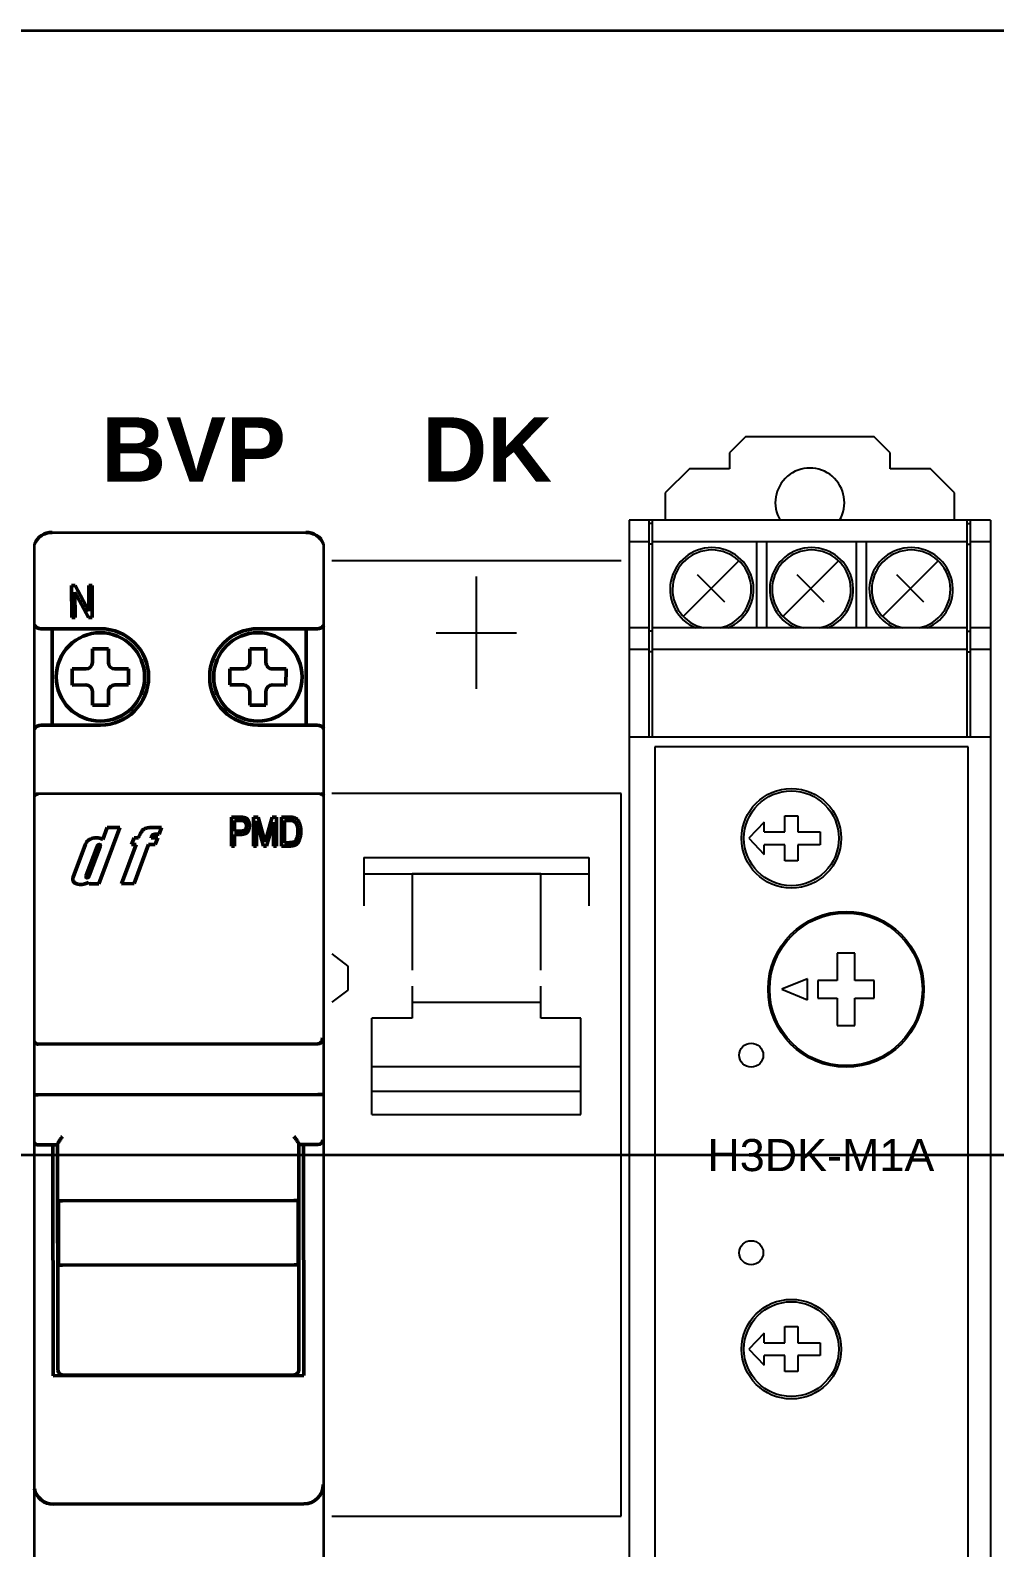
# Model space of a CAD drawing. Header units: millimetres. Extents: x 0 to 19177, y 0 to 12100.
# Drawn here: x 17247.4 to 17307.4, y 11380.4 to 11474.9 of the extents above; entities that cross this region are included whole.
import ezdxf

# ---------------------------------------------------------------- set-up
doc = ezdxf.new("R2010")
doc.units = ezdxf.units.MM
doc.header["$MEASUREMENT"] = 0
doc.layers.add('NetDam', color=7, linetype='Continuous', lineweight=35)
doc.layers.add('Visible (ISO)', color=7, linetype='Continuous', lineweight=50)
doc.layers.add('Z_OM_OUTLINE', color=7, linetype='Continuous')
doc.styles.add('RH-Arial', font='arial.ttf')
doc.styles.get("Standard").update_dxf_attribs({"font": 'arial.ttf'})

msp = doc.modelspace()

# ---------------------------------------------------------------- linework, layer by layer
for p, q in [((17266.134, 11441.875), (17284.134, 11441.875)), ((17275.134, 11433.875), (17275.134, 11440.875)), ((17272.634, 11437.375), (17277.634, 11437.375)), ((17284.134, 11427.375), (17266.134, 11427.375)), ((17284.134, 11382.375), (17284.134, 11427.375)), ((17268.134, 11423.375), (17282.134, 11423.375)), ((17268.134, 11423.375), (17268.134, 11420.375)), ((17282.134, 11423.375), (17282.134, 11420.375)), ((17268.134, 11422.375), (17282.134, 11422.375)), ((17279.134, 11422.375), (17271.134, 11422.375)), ((17271.134, 11422.375), (17271.134, 11416.375)), ((17279.134, 11416.375), (17279.134, 11422.375)), ((17266.134, 11417.375), (17267.134, 11416.625)), ((17267.134, 11416.625), (17267.134, 11415.125)), ((17271.134, 11415.375), (17271.134, 11413.375)), ((17279.134, 11413.375), (17279.134, 11415.375)), ((17267.134, 11415.125), (17266.134, 11414.375)), ((17271.134, 11414.375), (17279.134, 11414.375)), ((17268.634, 11407.375), (17268.634, 11413.375)), ((17271.134, 11413.375), (17268.634, 11413.375)), ((17281.634, 11413.375), (17279.134, 11413.375)), ((17281.634, 11407.375), (17281.634, 11413.375)), ((17268.634, 11410.375), (17281.634, 11410.375)), ((17268.634, 11408.839), (17281.634, 11408.839)), ((17268.634, 11407.375), (17281.634, 11407.375)), ((17266.134, 11382.375), (17284.134, 11382.375))]:
    msp.add_line(p, q)
at = {"layer": 'NetDam', "color": 0}
for p, q in [((16945.092, 11474.875), (17575.092, 11474.875)), ((17248.721, 11443.618), (17264.544, 11443.618)), ((17247.622, 11366.816), (17247.622, 11442.896)), ((17265.626, 11366.814), (17265.643, 11442.894)), ((17265.422, 11427.335), (17247.843, 11427.335)), ((17185.092, 11404.875), (17575.092, 11404.875))]:
    msp.add_line(p, q, dxfattribs=at)
at = {"layer": 'Visible (ISO)'}
for p, q in [((17249.945, 11438.317), (17249.942, 11440.317)), ((17249.942, 11440.317), (17250.163, 11440.317)), ((17250.995, 11438.318), (17250.15, 11439.909)), ((17250.15, 11439.909), (17250.152, 11438.317)), ((17250.163, 11440.317), (17251.009, 11438.724)), ((17251.007, 11440.318), (17251.215, 11440.319)), ((17251.009, 11438.724), (17251.007, 11440.318)), ((17251.215, 11440.319), (17251.217, 11438.319)), ((17250.152, 11438.317), (17249.945, 11438.317)), ((17251.217, 11438.319), (17250.995, 11438.318)), ((17248.029, 11437.617), (17248.729, 11437.618)), ((17251.729, 11437.622), (17248.729, 11437.618)), ((17248.729, 11437.618), (17248.737, 11431.618)), ((17261.536, 11437.622), (17264.536, 11437.618)), ((17264.536, 11437.618), (17264.528, 11431.618)), ((17265.236, 11437.617), (17264.536, 11437.618)), ((17251.231, 11436.371), (17252.231, 11436.372)), ((17251.231, 11436.371), (17251.232, 11435.521)), ((17252.231, 11436.372), (17252.232, 11435.522)), ((17261.034, 11436.372), (17261.033, 11435.522)), ((17262.034, 11436.371), (17261.034, 11436.372)), ((17262.034, 11436.371), (17262.033, 11435.521)), ((17250.832, 11435.121), (17249.982, 11435.119)), ((17249.984, 11434.119), (17249.982, 11435.119)), ((17253.482, 11435.124), (17252.632, 11435.123)), ((17253.482, 11435.124), (17253.484, 11434.124)), ((17259.783, 11435.124), (17259.781, 11434.124)), ((17259.783, 11435.124), (17260.633, 11435.123)), ((17262.433, 11435.121), (17263.283, 11435.119)), ((17263.281, 11434.119), (17263.283, 11435.119)), ((17250.834, 11434.121), (17249.984, 11434.119)), ((17251.234, 11433.721), (17251.235, 11432.871)), ((17252.234, 11433.722), (17252.235, 11432.872)), ((17253.484, 11434.124), (17252.634, 11434.123)), ((17259.781, 11434.124), (17260.631, 11434.123)), ((17261.031, 11433.722), (17261.03, 11432.872)), ((17262.031, 11433.721), (17262.03, 11432.871)), ((17262.431, 11434.121), (17263.281, 11434.119)), ((17252.235, 11432.872), (17251.235, 11432.871)), ((17261.03, 11432.872), (17262.03, 11432.871)), ((17248.037, 11431.617), (17248.737, 11431.618)), ((17248.737, 11431.618), (17251.737, 11431.622)), ((17264.528, 11431.618), (17261.528, 11431.622)), ((17265.228, 11431.617), (17264.528, 11431.618)), ((17259.887, 11424.09), (17259.885, 11425.89)), ((17259.885, 11425.89), (17260.439, 11425.89)), ((17260.072, 11425.68), (17260.073, 11425.025)), ((17260.46, 11425.68), (17260.072, 11425.68)), ((17261.267, 11424.092), (17261.264, 11425.892)), ((17261.264, 11425.892), (17261.557, 11425.892)), ((17261.557, 11425.892), (17261.909, 11424.618)), ((17262.06, 11424.64), (17262.425, 11425.893)), ((17262.425, 11425.893), (17262.69, 11425.893)), ((17262.69, 11425.893), (17262.693, 11424.093)), ((17262.996, 11424.094), (17262.994, 11425.894)), ((17262.994, 11425.894), (17263.501, 11425.894)), ((17263.181, 11425.684), (17263.183, 11424.304)), ((17263.497, 11425.684), (17263.181, 11425.684)), ((17252.937, 11425.252), (17251.633, 11421.751)), ((17251.875, 11424.501), (17252.154, 11425.251)), ((17252.154, 11425.251), (17252.937, 11425.252)), ((17255.062, 11425.255), (17255.543, 11425.256)), ((17255.389, 11424.841), (17255.25, 11424.841)), ((17255.543, 11425.256), (17255.389, 11424.841)), ((17260.073, 11425.025), (17260.465, 11425.026)), ((17260.453, 11424.815), (17260.073, 11424.815)), ((17260.073, 11424.815), (17260.074, 11424.09)), ((17261.882, 11424.092), (17261.451, 11425.663)), ((17261.451, 11425.663), (17261.454, 11424.092)), ((17262.504, 11425.579), (17262.073, 11424.093)), ((17262.506, 11424.093), (17262.504, 11425.579)), ((17250.039, 11422.167), (17250.799, 11424.21)), ((17251.526, 11424.058), (17250.853, 11422.251)), ((17251.037, 11422.251), (17251.711, 11424.063)), ((17253.042, 11421.752), (17253.952, 11424.194)), ((17253.675, 11424.194), (17253.829, 11424.609)), ((17253.952, 11424.194), (17253.675, 11424.194)), ((17254.734, 11424.195), (17253.825, 11421.753)), ((17253.829, 11424.609), (17254.106, 11424.609)), ((17255.149, 11424.196), (17254.734, 11424.195)), ((17254.889, 11424.61), (17255.303, 11424.611)), ((17255.303, 11424.611), (17255.149, 11424.196)), ((17260.074, 11424.09), (17259.887, 11424.09)), ((17261.454, 11424.092), (17261.267, 11424.092)), ((17262.073, 11424.093), (17261.882, 11424.092)), ((17261.909, 11424.618), (17261.979, 11424.351)), ((17262.693, 11424.093), (17262.506, 11424.093)), ((17263.527, 11424.095), (17262.996, 11424.094)), ((17263.183, 11424.304), (17263.504, 11424.305)), ((17251.04, 11421.75), (17251.007, 11421.838)), ((17251.633, 11421.751), (17251.04, 11421.75)), ((17253.825, 11421.753), (17253.042, 11421.752)), ((17265.263, 11411.783), (17247.863, 11411.76)), ((17247.622, 11408.61), (17247.867, 11408.61)), ((17265.267, 11408.633), (17247.867, 11408.61)), ((17265.267, 11408.633), (17265.567, 11408.633)), ((17249.071, 11405.486), (17247.871, 11405.485)), ((17248.771, 11405.486), (17248.79, 11391.118)), ((17249.088, 11393.163), (17249.071, 11405.534)), ((17264.071, 11405.553), (17264.088, 11393.183)), ((17265.271, 11405.508), (17264.071, 11405.506)), ((17264.39, 11391.138), (17264.371, 11405.506)), ((17249.376, 11402.003), (17249.116, 11402.002)), ((17249.121, 11398.002), (17249.116, 11402.002)), ((17263.776, 11402.022), (17249.376, 11402.003)), ((17264.036, 11402.022), (17263.776, 11402.022)), ((17264.036, 11402.022), (17264.041, 11398.022)), ((17249.121, 11398.002), (17249.381, 11398.003)), ((17249.381, 11398.003), (17263.781, 11398.022)), ((17263.781, 11398.022), (17264.041, 11398.022)), ((17249.088, 11393.163), (17249.09, 11391.463)), ((17264.088, 11393.183), (17264.09, 11391.483)), ((17264.39, 11391.138), (17248.79, 11391.118)), ((17263.79, 11391.182), (17249.39, 11391.163)), ((17264.401, 11383.138), (17248.801, 11383.118))]:
    msp.add_line(p, q, dxfattribs=at)
for centre in [(17251.733, 11434.622), (17261.532, 11434.622)]:
    msp.add_circle(centre, 2.75, dxfattribs=at)
for centre, radius, start, end in [((17248.723, 11442.418), 1.2, 90.07534, 156.51441), ((17264.525, 11442.418), 1.2, 23.48559, 89.92466), ((17248.029, 11438.117), 0.5, 215.65967, 270.07534), ((17251.733, 11434.622), 3, 270.07534, 90.07534), ((17261.532, 11434.622), 3, 89.92466, 269.92466), ((17265.237, 11438.117), 0.5, 269.92466, 324.34033), ((17250.832, 11435.521), 0.4, 270.07534, 0.07534), ((17252.632, 11435.523), 0.4, 180.07534, 270.07534), ((17260.633, 11435.523), 0.4, 269.92466, 359.92466), ((17262.433, 11435.521), 0.4, 179.92466, 269.92466), ((17250.834, 11433.721), 0.4, 0.07534, 90.07534), ((17252.634, 11433.723), 0.4, 90.07534, 180.07534), ((17260.631, 11433.723), 0.4, 359.92466, 89.92466), ((17262.431, 11433.721), 0.4, 89.92466, 179.92466), ((17248.038, 11431.117), 0.5, 90.07534, 146.19158), ((17265.227, 11431.117), 0.5, 33.80842, 89.92466), ((17247.843, 11427.035), 0.3, 90.07534, 137.39699), ((17265.422, 11427.035), 0.3, 42.60301, 89.92466), ((17247.871, 11405.785), 0.3, 213.98317, 270.07534), ((17265.271, 11405.808), 0.3, 270.07534, 0.07534), ((17249.39, 11391.463), 0.3, 180.07534, 270.07534), ((17263.79, 11391.482), 0.3, 270.07534, 0.07534), ((17264.399, 11384.338), 1.2, 270.07534, 0.07534), ((17248.799, 11384.318), 1.2, 191.23878, 270.07534)]:
    msp.add_arc(centre, radius, start, end, dxfattribs=at)
for centre, major_axis, start_param, end_param in [((17247.863, 11412.13), (0, -0.37), 5.351948, 6.283185), ((17265.263, 11412.153), (0, 0.37), 3.141593, 4.712389)]:
    msp.add_ellipse(centre, major_axis=major_axis, ratio=0.811282, start_param=start_param, end_param=end_param, dxfattribs=at)
for points, knots in [([(17260.439, 11425.89), (17260.455, 11425.89), (17260.486, 11425.891), (17260.53, 11425.888), (17260.571, 11425.886), (17260.608, 11425.882), (17260.643, 11425.878), (17260.674, 11425.872), (17260.702, 11425.865), (17260.72, 11425.859), (17260.728, 11425.856)], [0, 0, 0, 0, 0.162643, 0.312901, 0.453294, 0.58413, 0.70285, 0.811058, 0.910586, 1, 1, 1, 1]), ([(17260.821, 11425.359), (17260.82, 11425.377), (17260.819, 11425.411), (17260.811, 11425.46), (17260.798, 11425.505), (17260.779, 11425.545), (17260.757, 11425.581), (17260.733, 11425.611), (17260.706, 11425.635), (17260.681, 11425.65), (17260.659, 11425.659), (17260.639, 11425.665), (17260.617, 11425.669), (17260.591, 11425.673), (17260.563, 11425.677), (17260.531, 11425.678), (17260.497, 11425.68), (17260.473, 11425.68), (17260.46, 11425.68)], [0, 0, 0, 0, 0.09377, 0.18145, 0.264182, 0.343634, 0.418713, 0.486671, 0.549814, 0.609602, 0.641373, 0.677381, 0.718583, 0.764671, 0.815739, 0.871811, 0.933005, 1, 1, 1, 1]), ([(17260.728, 11425.856), (17260.738, 11425.852), (17260.759, 11425.844), (17260.789, 11425.828), (17260.817, 11425.81), (17260.843, 11425.79), (17260.868, 11425.767), (17260.891, 11425.741), (17260.912, 11425.713), (17260.932, 11425.682), (17260.95, 11425.65), (17260.965, 11425.615), (17260.979, 11425.579), (17260.989, 11425.54), (17260.998, 11425.5), (17261.003, 11425.458), (17261.007, 11425.415), (17261.008, 11425.385), (17261.008, 11425.37)], [0, 0, 0, 0, 0.056072, 0.112012, 0.167171, 0.222811, 0.27891, 0.336355, 0.395158, 0.456072, 0.518045, 0.581404, 0.645662, 0.712108, 0.780061, 0.850885, 0.92373, 1, 1, 1, 1]), ([(17263.752, 11425.649), (17263.745, 11425.652), (17263.73, 11425.658), (17263.705, 11425.665), (17263.678, 11425.671), (17263.647, 11425.676), (17263.614, 11425.679), (17263.578, 11425.682), (17263.538, 11425.684), (17263.511, 11425.684), (17263.497, 11425.684)], [0, 0, 0, 0, 0.089406, 0.188125, 0.296701, 0.415541, 0.544795, 0.685025, 0.837611, 1, 1, 1, 1]), ([(17263.501, 11425.894), (17263.517, 11425.895), (17263.546, 11425.895), (17263.589, 11425.893), (17263.629, 11425.89), (17263.666, 11425.887), (17263.701, 11425.882), (17263.732, 11425.877), (17263.761, 11425.87), (17263.779, 11425.864), (17263.788, 11425.862)], [0, 0, 0, 0, 0.157769, 0.306832, 0.444685, 0.574038, 0.693806, 0.805229, 0.906553, 1, 1, 1, 1]), ([(17263.788, 11425.862), (17263.809, 11425.854), (17263.851, 11425.838), (17263.909, 11425.802), (17263.963, 11425.758), (17264.012, 11425.705), (17264.057, 11425.644), (17264.097, 11425.575), (17264.13, 11425.499), (17264.159, 11425.415), (17264.183, 11425.324), (17264.199, 11425.225), (17264.209, 11425.118), (17264.21, 11425.044), (17264.211, 11425.005)], [0, 0, 0, 0, 0.06613, 0.132306, 0.200143, 0.270995, 0.345232, 0.422746, 0.504203, 0.590818, 0.683013, 0.781266, 0.886884, 1, 1, 1, 1]), ([(17254.106, 11424.609), (17254.117, 11424.638), (17254.138, 11424.695), (17254.173, 11424.774), (17254.208, 11424.848), (17254.244, 11424.914), (17254.281, 11424.974), (17254.318, 11425.026), (17254.355, 11425.073), (17254.395, 11425.114), (17254.441, 11425.148), (17254.498, 11425.177), (17254.565, 11425.201), (17254.643, 11425.221), (17254.732, 11425.236), (17254.832, 11425.248), (17254.943, 11425.254), (17255.021, 11425.255), (17255.062, 11425.255)], [0, 0, 0, 0, 0.073025, 0.141283, 0.204942, 0.263847, 0.318172, 0.368593, 0.414983, 0.457944, 0.501374, 0.550188, 0.605893, 0.668658, 0.738855, 0.817567, 0.90435, 1, 1, 1, 1]), ([(17255.25, 11424.841), (17255.222, 11424.84), (17255.17, 11424.839), (17255.099, 11424.829), (17255.043, 11424.814), (17254.999, 11424.789), (17254.966, 11424.755), (17254.938, 11424.714), (17254.911, 11424.665), (17254.896, 11424.629), (17254.889, 11424.61)], [0, 0, 0, 0, 0.180492, 0.330265, 0.453075, 0.552409, 0.646429, 0.751598, 0.868564, 1, 1, 1, 1]), ([(17261.008, 11425.37), (17261.007, 11425.35), (17261.007, 11425.311), (17261.001, 11425.253), (17260.991, 11425.199), (17260.978, 11425.148), (17260.96, 11425.099), (17260.939, 11425.053), (17260.913, 11425.01), (17260.885, 11424.97), (17260.85, 11424.933), (17260.81, 11424.901), (17260.765, 11424.874), (17260.713, 11424.853), (17260.656, 11424.836), (17260.594, 11424.824), (17260.525, 11424.817), (17260.478, 11424.816), (17260.453, 11424.815)], [0, 0, 0, 0, 0.066633, 0.130318, 0.191414, 0.250222, 0.307644, 0.363778, 0.418941, 0.474177, 0.529339, 0.585724, 0.64416, 0.705484, 0.771261, 0.841987, 0.917917, 1, 1, 1, 1]), ([(17260.465, 11425.026), (17260.48, 11425.026), (17260.508, 11425.027), (17260.55, 11425.03), (17260.589, 11425.037), (17260.624, 11425.046), (17260.657, 11425.058), (17260.686, 11425.072), (17260.712, 11425.089), (17260.736, 11425.108), (17260.756, 11425.131), (17260.774, 11425.155), (17260.788, 11425.183), (17260.8, 11425.214), (17260.81, 11425.246), (17260.816, 11425.282), (17260.82, 11425.32), (17260.82, 11425.346), (17260.821, 11425.359)], [0, 0, 0, 0, 0.079332, 0.153706, 0.223583, 0.288684, 0.34954, 0.407382, 0.462364, 0.51587, 0.56925, 0.622815, 0.678057, 0.736107, 0.796367, 0.859845, 0.927813, 1, 1, 1, 1]), ([(17264.211, 11425.005), (17264.211, 11424.98), (17264.21, 11424.931), (17264.206, 11424.859), (17264.199, 11424.79), (17264.19, 11424.723), (17264.177, 11424.66), (17264.162, 11424.599), (17264.143, 11424.541), (17264.123, 11424.487), (17264.1, 11424.435), (17264.075, 11424.388), (17264.049, 11424.344), (17264.021, 11424.304), (17263.992, 11424.268), (17263.961, 11424.236), (17263.928, 11424.208), (17263.893, 11424.183), (17263.857, 11424.162), (17263.818, 11424.144), (17263.776, 11424.129), (17263.731, 11424.116), (17263.684, 11424.106), (17263.634, 11424.1), (17263.582, 11424.095), (17263.546, 11424.095), (17263.527, 11424.095)], [0, 0, 0, 0, 0.057755, 0.113614, 0.16712, 0.218946, 0.268664, 0.316897, 0.363577, 0.408777, 0.452021, 0.493346, 0.532766, 0.569964, 0.605778, 0.64024, 0.67339, 0.705743, 0.737921, 0.771071, 0.805292, 0.840967, 0.878091, 0.916771, 0.957451, 1, 1, 1, 1]), ([(17264.024, 11425.008), (17264.024, 11425.03), (17264.023, 11425.073), (17264.019, 11425.136), (17264.014, 11425.196), (17264.005, 11425.252), (17263.995, 11425.304), (17263.981, 11425.352), (17263.966, 11425.397), (17263.948, 11425.438), (17263.928, 11425.476), (17263.907, 11425.511), (17263.885, 11425.542), (17263.861, 11425.57), (17263.836, 11425.594), (17263.81, 11425.616), (17263.782, 11425.634), (17263.762, 11425.644), (17263.752, 11425.649)], [0, 0, 0, 0, 0.091058, 0.177272, 0.258757, 0.33524, 0.407833, 0.475904, 0.540567, 0.601389, 0.659248, 0.713941, 0.765993, 0.816126, 0.863976, 0.910287, 0.955276, 1, 1, 1, 1]), ([(17263.953, 11424.568), (17263.959, 11424.583), (17263.97, 11424.615), (17263.985, 11424.665), (17263.996, 11424.716), (17264.007, 11424.77), (17264.014, 11424.826), (17264.02, 11424.885), (17264.023, 11424.945), (17264.024, 11424.987), (17264.024, 11425.008)], [0, 0, 0, 0, 0.111646, 0.226426, 0.344474, 0.466462, 0.593163, 0.724245, 0.859766, 1, 1, 1, 1]), ([(17250.799, 11424.21), (17250.812, 11424.24), (17250.837, 11424.299), (17250.898, 11424.376), (17250.971, 11424.445), (17251.059, 11424.501), (17251.156, 11424.547), (17251.258, 11424.581), (17251.362, 11424.602), (17251.433, 11424.604), (17251.469, 11424.606)], [0, 0, 0, 0, 0.11642, 0.23242, 0.352939, 0.481104, 0.612769, 0.741489, 0.870485, 1, 1, 1, 1]), ([(17251.469, 11424.606), (17251.493, 11424.605), (17251.539, 11424.605), (17251.604, 11424.6), (17251.664, 11424.591), (17251.718, 11424.582), (17251.766, 11424.566), (17251.808, 11424.549), (17251.845, 11424.527), (17251.865, 11424.51), (17251.875, 11424.501)], [0, 0, 0, 0, 0.166288, 0.321233, 0.460405, 0.588849, 0.705161, 0.812769, 0.909254, 1, 1, 1, 1]), ([(17251.668, 11424.191), (17251.653, 11424.19), (17251.623, 11424.186), (17251.582, 11424.158), (17251.549, 11424.114), (17251.534, 11424.078), (17251.526, 11424.058)], [0, 0, 0, 0, 0.21539, 0.433549, 0.690021, 1, 1, 1, 1]), ([(17251.711, 11424.063), (17251.715, 11424.073), (17251.722, 11424.092), (17251.727, 11424.118), (17251.728, 11424.14), (17251.726, 11424.159), (17251.718, 11424.174), (17251.705, 11424.185), (17251.688, 11424.19), (17251.675, 11424.191), (17251.668, 11424.191)], [0, 0, 0, 0, 0.1893094, 0.3461307, 0.4746974, 0.587183, 0.6810618, 0.7752324, 0.8753324, 1, 1, 1, 1]), ([(17261.979, 11424.351), (17261.981, 11424.36), (17261.986, 11424.379), (17261.994, 11424.408), (17262.004, 11424.44), (17262.013, 11424.474), (17262.023, 11424.512), (17262.035, 11424.552), (17262.047, 11424.595), (17262.056, 11424.625), (17262.06, 11424.64)], [0, 0, 0, 0, 0.090712, 0.190611, 0.302053, 0.422037, 0.551217, 0.690772, 0.840366, 1, 1, 1, 1]), ([(17263.504, 11424.305), (17263.52, 11424.305), (17263.55, 11424.306), (17263.595, 11424.309), (17263.636, 11424.313), (17263.674, 11424.32), (17263.71, 11424.328), (17263.742, 11424.34), (17263.772, 11424.352), (17263.799, 11424.367), (17263.824, 11424.384), (17263.847, 11424.403), (17263.868, 11424.425), (17263.888, 11424.449), (17263.907, 11424.475), (17263.924, 11424.504), (17263.939, 11424.535), (17263.948, 11424.557), (17263.953, 11424.568)], [0, 0, 0, 0, 0.083876, 0.1627, 0.236637, 0.305998, 0.370799, 0.431234, 0.488336, 0.542444, 0.595272, 0.648372, 0.702151, 0.757996, 0.81482, 0.874015, 0.935644, 1, 1, 1, 1]), ([(17250.534, 11421.703), (17250.511, 11421.703), (17250.467, 11421.704), (17250.404, 11421.71), (17250.344, 11421.719), (17250.289, 11421.732), (17250.238, 11421.751), (17250.19, 11421.771), (17250.146, 11421.796), (17250.108, 11421.826), (17250.073, 11421.858), (17250.047, 11421.894), (17250.027, 11421.933), (17250.016, 11421.975), (17250.01, 11422.019), (17250.013, 11422.066), (17250.022, 11422.117), (17250.033, 11422.15), (17250.039, 11422.167)], [0, 0, 0, 0, 0.081926, 0.1589, 0.231224, 0.300311, 0.365882, 0.428681, 0.489191, 0.548253, 0.604936, 0.658606, 0.710421, 0.761994, 0.81548, 0.872163, 0.933327, 1, 1, 1, 1]), ([(17250.853, 11422.251), (17250.85, 11422.241), (17250.843, 11422.222), (17250.836, 11422.195), (17250.834, 11422.171), (17250.838, 11422.152), (17250.845, 11422.136), (17250.859, 11422.126), (17250.876, 11422.119), (17250.889, 11422.118), (17250.896, 11422.118)], [0, 0, 0, 0, 0.187604, 0.34961, 0.482623, 0.592462, 0.685226, 0.776588, 0.87905, 1, 1, 1, 1]), ([(17250.896, 11422.118), (17250.911, 11422.12), (17250.94, 11422.123), (17250.981, 11422.151), (17251.013, 11422.195), (17251.029, 11422.231), (17251.037, 11422.251)], [0, 0, 0, 0, 0.2128536, 0.4318994, 0.6872678, 1, 1, 1, 1]), ([(17251.007, 11421.838), (17250.968, 11421.817), (17250.892, 11421.777), (17250.773, 11421.736), (17250.653, 11421.708), (17250.573, 11421.705), (17250.534, 11421.703)], [0, 0, 0, 0, 0.265204, 0.518171, 0.760718, 1, 1, 1, 1]), ([(17249.071, 11405.534), (17249.071, 11405.552), (17249.079, 11405.576), (17249.107, 11405.632), (17249.126, 11405.663), (17249.175, 11405.739), (17249.212, 11405.791), (17249.291, 11405.897), (17249.332, 11405.952), (17249.371, 11406.003)], [-0.06383399, -0.06383399, -0.06383399, -0.06383399, -0.0509291, -0.0509291, -0.03802422, -0.03802422, -0.01901211, -0.01901211, 0, 0, 0, 0]), ([(17264.071, 11405.553), (17264.071, 11405.571), (17264.063, 11405.596), (17264.036, 11405.651), (17264.017, 11405.683), (17263.967, 11405.758), (17263.93, 11405.81), (17263.851, 11405.916), (17263.809, 11405.971), (17263.771, 11406.022)], [0.15582004, 0.15582004, 0.15582004, 0.15582004, 0.16872493, 0.16872493, 0.18162982, 0.18162982, 0.20064193, 0.20064193, 0.21965404, 0.21965404, 0.21965404, 0.21965404])]:
    msp.add_open_spline(points, degree=3, knots=knots, dxfattribs=at)
at = {"layer": 'Z_OM_OUTLINE'}
for p, q in [((17291.884, 11449.575), (17290.884, 11448.575)), ((17299.884, 11449.575), (17291.884, 11449.575)), ((17300.884, 11448.575), (17299.884, 11449.575)), ((17290.884, 11448.575), (17290.884, 11447.575)), ((17300.884, 11447.575), (17300.884, 11448.575)), ((17288.384, 11447.575), (17286.884, 11446.075)), ((17290.884, 11447.575), (17288.384, 11447.575)), ((17303.384, 11447.575), (17300.884, 11447.575)), ((17304.884, 11446.075), (17303.384, 11447.575)), ((17286.884, 11446.075), (17286.884, 11444.375)), ((17304.884, 11444.375), (17304.884, 11446.075)), ((17307.134, 11444.375), (17284.634, 11444.375)), ((17284.634, 11444.375), (17284.634, 11365.375)), ((17285.884, 11430.875), (17285.884, 11444.375)), ((17286.084, 11444.175), (17285.884, 11444.175)), ((17286.084, 11430.875), (17286.084, 11444.375)), ((17305.684, 11430.875), (17305.684, 11444.375)), ((17305.684, 11444.175), (17305.884, 11444.175)), ((17305.884, 11430.875), (17305.884, 11444.375)), ((17307.134, 11444.375), (17307.134, 11365.375)), ((17285.884, 11443.035), (17284.634, 11443.035)), ((17286.084, 11442.882), (17285.884, 11442.882)), ((17305.684, 11443.035), (17286.084, 11443.035)), ((17292.584, 11437.675), (17292.584, 11443.035)), ((17293.184, 11443.035), (17293.184, 11437.675)), ((17298.784, 11437.675), (17298.784, 11443.035)), ((17299.384, 11443.035), (17299.384, 11437.675)), ((17305.684, 11442.882), (17305.884, 11442.882)), ((17307.134, 11443.035), (17305.884, 11443.035)), ((17291.467, 11441.855), (17288.004, 11438.392)), ((17297.667, 11441.855), (17294.204, 11438.392)), ((17303.867, 11441.855), (17300.404, 11438.392)), ((17290.584, 11439.275), (17288.887, 11440.972)), ((17296.784, 11439.275), (17295.087, 11440.972)), ((17302.984, 11439.275), (17301.287, 11440.972)), ((17285.884, 11437.675), (17284.634, 11437.675)), ((17286.084, 11437.475), (17285.884, 11437.475)), ((17305.684, 11437.675), (17286.084, 11437.675)), ((17305.684, 11437.475), (17305.884, 11437.475)), ((17307.134, 11437.675), (17305.884, 11437.675)), ((17285.884, 11436.335), (17284.634, 11436.335)), ((17286.084, 11436.182), (17285.884, 11436.182)), ((17305.684, 11436.335), (17286.084, 11436.335)), ((17305.684, 11436.182), (17305.884, 11436.182)), ((17307.134, 11436.335), (17305.884, 11436.335)), ((17307.134, 11430.875), (17284.634, 11430.875)), ((17286.234, 11430.275), (17286.234, 11379.475)), ((17305.734, 11430.275), (17286.234, 11430.275)), ((17305.734, 11379.475), (17305.734, 11430.275)), ((17294.334, 11424.975), (17294.334, 11425.975)), ((17294.334, 11425.975), (17295.134, 11425.975)), ((17295.134, 11425.975), (17295.134, 11424.975)), ((17293.034, 11425.575), (17292.084, 11424.575)), ((17293.034, 11424.975), (17293.034, 11425.575)), ((17293.034, 11424.975), (17294.334, 11424.975)), ((17295.134, 11424.975), (17296.534, 11424.975)), ((17296.534, 11424.975), (17296.534, 11424.175)), ((17292.084, 11424.575), (17293.034, 11423.575)), ((17294.334, 11424.175), (17293.034, 11424.175)), ((17293.034, 11423.575), (17293.034, 11424.175)), ((17294.334, 11423.175), (17294.334, 11424.175)), ((17295.134, 11424.175), (17295.134, 11423.175)), ((17296.534, 11424.175), (17295.134, 11424.175)), ((17295.134, 11423.175), (17294.334, 11423.175)), ((17298.684, 11417.425), (17297.584, 11417.425)), ((17297.584, 11417.425), (17297.584, 11415.725)), ((17298.684, 11415.725), (17298.684, 11417.425)), ((17295.734, 11415.838), (17294.134, 11415.175)), ((17295.734, 11414.512), (17295.734, 11415.838)), ((17296.384, 11415.725), (17296.384, 11414.625)), ((17297.584, 11415.725), (17296.384, 11415.725)), ((17299.884, 11415.725), (17298.684, 11415.725)), ((17299.884, 11414.625), (17299.884, 11415.725)), ((17294.134, 11415.175), (17295.734, 11414.512)), ((17296.384, 11414.625), (17297.584, 11414.625)), ((17297.584, 11414.625), (17297.584, 11412.925)), ((17298.684, 11414.625), (17299.884, 11414.625)), ((17298.684, 11412.925), (17298.684, 11414.625)), ((17297.584, 11412.925), (17298.684, 11412.925)), ((17293.034, 11393.775), (17292.084, 11392.775)), ((17293.034, 11393.175), (17293.034, 11393.775)), ((17294.334, 11393.175), (17294.334, 11394.175)), ((17294.334, 11394.175), (17295.134, 11394.175)), ((17295.134, 11394.175), (17295.134, 11393.175)), ((17292.084, 11392.775), (17293.034, 11391.775)), ((17293.034, 11393.175), (17294.334, 11393.175)), ((17295.134, 11393.175), (17296.534, 11393.175)), ((17296.534, 11393.175), (17296.534, 11392.375)), ((17294.334, 11392.375), (17293.034, 11392.375)), ((17293.034, 11391.775), (17293.034, 11392.375)), ((17294.334, 11391.375), (17294.334, 11392.375)), ((17295.134, 11392.375), (17295.134, 11391.375)), ((17296.534, 11392.375), (17295.134, 11392.375)), ((17295.134, 11391.375), (17294.334, 11391.375))]:
    msp.add_line(p, q, dxfattribs=at)
for centre, radius in [((17294.734, 11424.575), 3.1), ((17294.734, 11424.575), 2.95), ((17298.134, 11415.175), 4.85), ((17298.134, 11415.175), 4.75), ((17292.234, 11411.075), 0.75), ((17292.234, 11398.775), 0.75), ((17294.734, 11392.775), 3.1), ((17294.734, 11392.775), 2.95)]:
    msp.add_circle(centre, radius, dxfattribs=at)
for centre, radius, start, end in [((17295.884, 11445.475), 2.15, 329.22773, 210.77232), ((17289.784, 11440.075), 2.6, 292.61987, 247.38014), ((17295.984, 11440.075), 2.6, 292.61987, 247.38014), ((17302.184, 11440.075), 2.6, 292.61987, 247.38014), ((17289.784, 11440.075), 2.45, 281.59529, 258.40473), ((17295.984, 11440.075), 2.45, 281.59529, 258.40473), ((17302.184, 11440.075), 2.45, 281.59529, 258.40473)]:
    msp.add_arc(centre, radius, start, end, dxfattribs=at)

# ---------------------------------------------------------------- texts
at = {"char_height": 4, "width": 8.60943, "attachment_point": 1}
for s, insert in [('{\\fArial|b1|i0|c0|p34;BVP}', (17251.786, 11450.78)), ('{\\fArial|b1|i0|c0|p34;DK}', (17271.77, 11450.78))]:
    msp.add_mtext(s, dxfattribs=dict(at, insert=insert))
at = {"color": 7, "insert": (17279.973, 11404.843), "char_height": 2, "attachment_point": 4, "style": 'RH-Arial'}
msp.add_mtext_dynamic_manual_height_columns('\\pi9.53017;H3DK-M1A', width=32.96894, gutter_width=109.7, heights=[14.476], dxfattribs=at)

doc.saveas('drawing.dxf')
